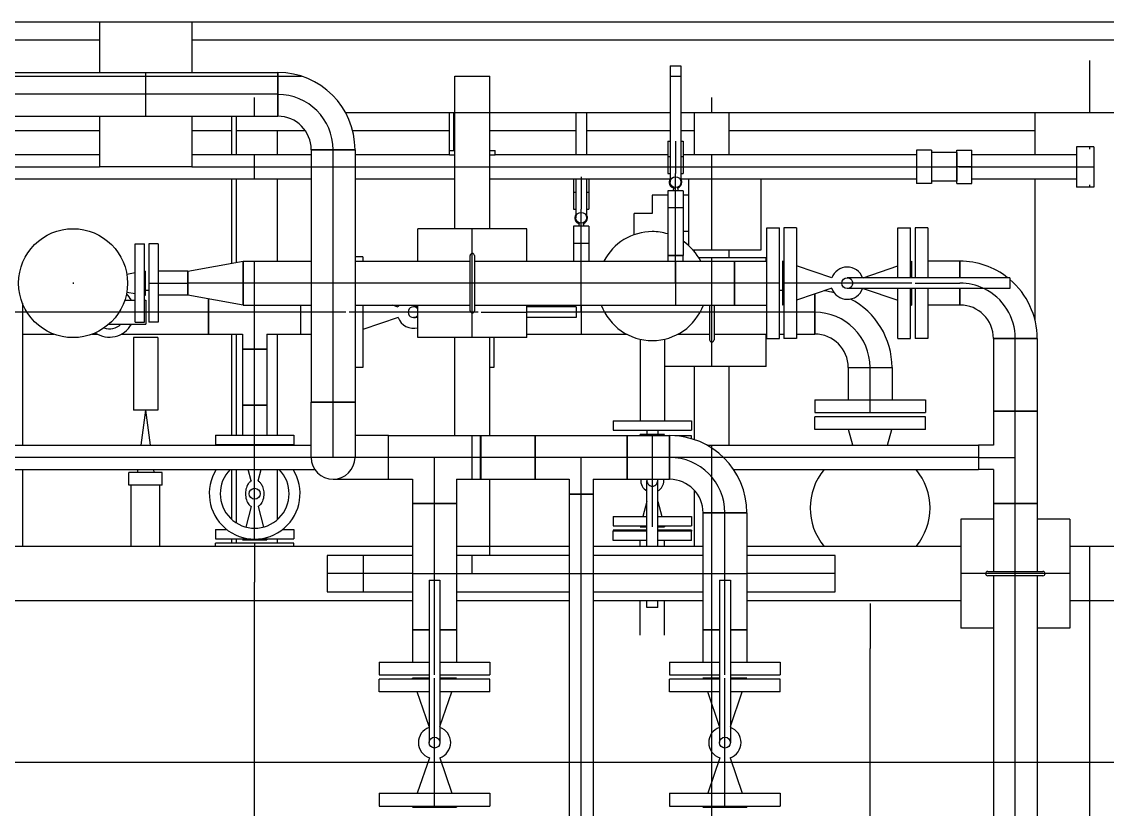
# Model space of a CAD drawing. Header units: inches. Extents: x 517790 to 538444, y 301815 to 302461.
# Drawn here: x 517893.59 to 517895.002, y 302339.705 to 302340.729 of the extents above; entities that cross this region are included whole.
import ezdxf

# ---------------------------------------------------------------- set-up
doc = ezdxf.new("R2010")
doc.units = ezdxf.units.IN
doc.header["$MEASUREMENT"] = 0
doc.layers.add('硅胶总平面底图 工艺装置区', color=253, linetype='Continuous')

msp = doc.modelspace()

# ---------------------------------------------------------------- linework, layer by layer
at = {"layer": '硅胶总平面底图 工艺装置区', "color": 253, "linetype": 'Continuous', "lineweight": -3}
for p, q in [((517893.3499, 302340.7293), (517893.6912, 302340.7293)), ((517893.6912, 302340.7293), (517893.6912, 302340.6634)), ((517893.6912, 302340.7293), (517893.811, 302340.7293)), ((517893.811, 302340.7293), (517895.5919, 302340.7293)), ((517893.811, 302340.7293), (517893.811, 302340.6634)), ((517891.7451, 302340.7057), (517893.6912, 302340.7057)), ((517893.811, 302340.7057), (517895.6627, 302340.7057)), ((517894.9783, 302340.679), (517894.9783, 302340.6113)), ((517894.4331, 302340.6718), (517894.4402, 302340.6718)), ((517894.4331, 302340.6718), (517894.4331, 302340.5207)), ((517894.4402, 302340.6718), (517894.4473, 302340.6718)), ((517894.4473, 302340.6718), (517894.4473, 302340.5207)), ((517891.4897, 302340.6585), (517893.9539, 302340.6585)), ((517891.5482, 302340.6634), (517893.923, 302340.6634)), ((517893.7511, 302340.6634), (517893.7511, 302340.6064)), ((517893.923, 302340.6064), (517893.923, 302340.6634)), ((517893.923, 302340.6634), (517893.923, 302340.6349)), ((517894.1532, 302340.6585), (517894.1986, 302340.6585)), ((517894.1532, 302340.4602), (517894.1532, 302340.6585)), ((517894.1986, 302340.4602), (517894.1986, 302340.6585)), ((517894.4331, 302340.6585), (517894.4473, 302340.6585)), ((517893.923, 302340.6349), (517891.5482, 302340.6349)), ((517893.8929, 302340.6064), (517893.8929, 302340.6309)), ((517893.923, 302340.6349), (517893.923, 302340.6349)), ((517893.923, 302340.6349), (517893.923, 302340.6349)), ((517893.923, 302340.6349), (517893.923, 302340.6064)), ((517894.4874, 302340.6113), (517894.4874, 302340.6309)), ((517894.011, 302340.6113), (517894.4331, 302340.6113)), ((517894.1462, 302340.5619), (517894.1462, 302340.6113)), ((517894.1518, 302340.5619), (517894.1518, 302340.6113)), ((517894.3104, 302340.6113), (517894.3104, 302340.5562)), ((517894.3246, 302340.6113), (517894.3246, 302340.5562)), ((517894.4473, 302340.6113), (517895.6627, 302340.6113)), ((517894.4648, 302340.5562), (517894.4648, 302340.6113)), ((517894.5101, 302340.5562), (517894.5101, 302340.6113)), ((517894.9075, 302340.6113), (517894.9075, 302340.5562)), ((517891.5482, 302340.6064), (517893.923, 302340.6064)), ((517893.6912, 302340.6064), (517893.6912, 302340.5405)), ((517893.811, 302340.6064), (517893.811, 302340.5405)), ((517893.8632, 302340.5562), (517893.8632, 302340.6064)), ((517893.8688, 302340.6064), (517893.8688, 302340.5562)), ((517893.352, 302340.5877), (517893.6912, 302340.5877)), ((517893.811, 302340.5877), (517893.8632, 302340.5877)), ((517893.8688, 302340.5877), (517893.9587, 302340.5877)), ((517893.9226, 302340.5562), (517893.9226, 302340.5877)), ((517894.0203, 302340.5877), (517894.1462, 302340.5877)), ((517894.1518, 302340.5877), (517894.1532, 302340.5877)), ((517894.1986, 302340.5877), (517894.3104, 302340.5877)), ((517894.3246, 302340.5877), (517894.4331, 302340.5877)), ((517894.4473, 302340.5877), (517894.4648, 302340.5877)), ((517894.5101, 302340.5877), (517894.9075, 302340.5877)), ((517894.4301, 302340.5738), (517894.4331, 302340.5738)), ((517894.4301, 302340.5738), (517894.4301, 302340.5319)), ((517894.4402, 302340.5738), (517894.4402, 302340.5319)), ((517894.4473, 302340.5738), (517894.4503, 302340.5738)), ((517894.4503, 302340.5738), (517894.4503, 302340.5319)), ((517894.9618, 302340.5667), (517894.9618, 302340.5405)), ((517894.9843, 302340.5667), (517894.9618, 302340.5667)), ((517894.9783, 302340.5667), (517894.9783, 302340.5637)), ((517894.9843, 302340.5667), (517894.9843, 302340.5405)), ((517893.6912, 302340.5562), (517893.3263, 302340.5562)), ((517893.9665, 302340.5562), (517893.811, 302340.5562)), ((517893.8929, 302340.5247), (517893.8929, 302340.5562)), ((517894.0234, 302340.5629), (517893.9665, 302340.5629)), ((517893.9665, 302340.5629), (517893.9665, 302340.2348)), ((517893.9665, 302340.5629), (517894.0234, 302340.5629)), ((517893.9949, 302340.563), (517893.9949, 302340.563)), ((517893.9949, 302340.563), (517893.9949, 302340.5629)), ((517893.9949, 302340.2348), (517893.9949, 302340.5629)), ((517894.0234, 302340.5629), (517894.0234, 302340.2348)), ((517894.1462, 302340.5562), (517894.0234, 302340.5562)), ((517894.1462, 302340.5619), (517894.1532, 302340.5619)), ((517894.1462, 302340.5619), (517894.1518, 302340.5619)), ((517894.1462, 302340.5562), (517894.1462, 302340.5619)), ((517894.1462, 302340.5562), (517894.1532, 302340.5562)), ((517894.1986, 302340.5619), (517894.2056, 302340.5619)), ((517894.1986, 302340.5562), (517894.2056, 302340.5562)), ((517894.2056, 302340.5562), (517894.2056, 302340.5619)), ((517894.4301, 302340.5562), (517894.2056, 302340.5562)), ((517894.4331, 302340.5536), (517894.4301, 302340.5536)), ((517894.4503, 302340.5536), (517894.4473, 302340.5536)), ((517894.7535, 302340.5562), (517894.4503, 302340.5562)), ((517894.4874, 302340.4328), (517894.4874, 302340.5562)), ((517894.7535, 302340.5622), (517894.7535, 302340.5188)), ((517894.773, 302340.5622), (517894.7535, 302340.5622)), ((517894.773, 302340.5622), (517894.773, 302340.5188)), ((517894.806, 302340.5592), (517894.773, 302340.5592)), ((517894.806, 302340.5188), (517894.806, 302340.5622)), ((517894.806, 302340.5622), (517894.8255, 302340.5622)), ((517894.806, 302340.5592), (517894.806, 302340.5218)), ((517894.8255, 302340.5188), (517894.8255, 302340.5622)), ((517894.9618, 302340.5562), (517894.8255, 302340.5562)), ((517893.3263, 302340.5405), (517893.6912, 302340.5405)), ((517893.811, 302340.5405), (517893.6912, 302340.5405)), ((517893.811, 302340.5405), (517893.9665, 302340.5405)), ((517893.9665, 302340.5405), (517894.0234, 302340.5405)), ((517894.0234, 302340.5405), (517894.1532, 302340.5405)), ((517894.1532, 302340.5405), (517894.1986, 302340.5405)), ((517894.1986, 302340.5405), (517894.4301, 302340.5405)), ((517894.4301, 302340.5405), (517894.4503, 302340.5405)), ((517894.4503, 302340.5405), (517894.7535, 302340.5405)), ((517894.7535, 302340.5405), (517894.77, 302340.5405)), ((517894.7535, 302340.5405), (517894.77, 302340.5405)), ((517894.77, 302340.5405), (517894.773, 302340.5405)), ((517894.773, 302340.5405), (517894.806, 302340.5405)), ((517894.806, 302340.5476), (517894.806, 302340.5476)), ((517894.809, 302340.5405), (517894.806, 302340.5405)), ((517894.806, 302340.5405), (517894.806, 302340.5405)), ((517894.809, 302340.5405), (517894.8255, 302340.5405)), ((517894.8255, 302340.5405), (517894.809, 302340.5405)), ((517894.8255, 302340.5405), (517894.9618, 302340.5405)), ((517894.9618, 302340.5405), (517894.9783, 302340.5405)), ((517894.9618, 302340.5405), (517894.9783, 302340.5405)), ((517894.9618, 302340.5405), (517894.9618, 302340.5142)), ((517894.9783, 302340.5405), (517894.9843, 302340.5405)), ((517894.9843, 302340.5405), (517894.9843, 302340.5142)), ((517893.9665, 302340.5247), (517893.3263, 302340.5247)), ((517893.8632, 302340.4153), (517893.8632, 302340.5247)), ((517893.8688, 302340.5247), (517893.8688, 302340.4163)), ((517893.9226, 302340.4179), (517893.9226, 302340.5247)), ((517894.1532, 302340.5247), (517894.0234, 302340.5247)), ((517894.433, 302340.5247), (517894.1986, 302340.5247)), ((517894.3074, 302340.5247), (517894.3074, 302340.4855)), ((517894.3104, 302340.5247), (517894.3104, 302340.4744)), ((517894.3175, 302340.5275), (517894.3175, 302340.4855)), ((517894.3246, 302340.5247), (517894.3246, 302340.4744)), ((517894.3276, 302340.5247), (517894.3276, 302340.4855)), ((517894.4301, 302340.5319), (517894.4331, 302340.5319)), ((517894.4402, 302340.5319), (517894.4402, 302340.5319)), ((517894.4402, 302340.5319), (517894.4402, 302340.5319)), ((517894.4402, 302340.5096), (517894.4402, 302340.5319)), ((517894.4473, 302340.5319), (517894.4503, 302340.5319)), ((517894.7535, 302340.5247), (517894.4474, 302340.5247)), ((517894.4572, 302340.5247), (517894.4572, 302340.4383)), ((517894.5516, 302340.4328), (517894.5516, 302340.5247)), ((517894.806, 302340.5334), (517894.806, 302340.5334)), ((517894.9618, 302340.5247), (517894.8255, 302340.5247)), ((517894.9075, 302340.5247), (517894.9075, 302340.3418)), ((517894.4503, 302340.5096), (517894.4301, 302340.5096)), ((517894.4301, 302340.5096), (517894.4301, 302340.4254)), ((517894.4378, 302340.5129), (517894.4368, 302340.5096)), ((517894.4402, 302340.4879), (517894.4402, 302340.5096)), ((517894.4426, 302340.5129), (517894.4436, 302340.5096)), ((517894.4503, 302340.5096), (517894.4503, 302340.4254)), ((517894.773, 302340.5188), (517894.7535, 302340.5188)), ((517894.806, 302340.5218), (517894.773, 302340.5218)), ((517894.806, 302340.5188), (517894.8255, 302340.5188)), ((517894.9843, 302340.5142), (517894.9618, 302340.5142)), ((517894.9783, 302340.5172), (517894.9783, 302340.5142)), ((517894.3104, 302340.5072), (517894.3074, 302340.5072)), ((517894.3276, 302340.5072), (517894.3246, 302340.5072)), ((517894.41, 302340.5036), (517894.41, 302340.48)), ((517894.4301, 302340.5036), (517894.41, 302340.5036)), ((517894.4572, 302340.5036), (517894.4503, 302340.5036)), ((517894.3074, 302340.4855), (517894.3104, 302340.4855)), ((517894.3175, 302340.4855), (517894.3175, 302340.4856)), ((517894.3175, 302340.4855), (517894.3175, 302340.4855)), ((517894.3175, 302340.4633), (517894.3175, 302340.4855)), ((517894.3246, 302340.4855), (517894.3276, 302340.4855)), ((517894.4301, 302340.4879), (517894.4503, 302340.4879)), ((517894.4402, 302340.4254), (517894.4402, 302340.4879)), ((517894.3151, 302340.4665), (517894.3141, 302340.4633)), ((517894.3199, 302340.4665), (517894.3209, 302340.4633)), ((517894.41, 302340.48), (517894.3864, 302340.48)), ((517894.3864, 302340.4523), (517894.3864, 302340.48)), ((517894.2467, 302340.4602), (517894.1051, 302340.4602)), ((517894.1051, 302340.4179), (517894.1051, 302340.4602)), ((517894.1759, 302340.3186), (517894.1759, 302340.4602)), ((517894.2467, 302340.4179), (517894.2467, 302340.4602)), ((517894.3276, 302340.4633), (517894.3074, 302340.4633)), ((517894.3074, 302340.4633), (517894.3074, 302340.4179)), ((517894.3175, 302340.4415), (517894.3175, 302340.4633)), ((517894.3276, 302340.4633), (517894.3276, 302340.4179)), ((517894.4572, 302340.4564), (517894.4503, 302340.4564)), ((517894.5588, 302340.3894), (517894.5588, 302340.4614)), ((517894.5588, 302340.4614), (517894.5753, 302340.4614)), ((517894.5753, 302340.3894), (517894.5753, 302340.4614)), ((517894.581, 302340.4614), (517894.581, 302340.3894)), ((517894.5975, 302340.4614), (517894.581, 302340.4614)), ((517894.5975, 302340.4614), (517894.5975, 302340.3894)), ((517894.7294, 302340.3965), (517894.7294, 302340.4614)), ((517894.7294, 302340.4614), (517894.7459, 302340.4614)), ((517894.7459, 302340.3965), (517894.7459, 302340.4614)), ((517894.7516, 302340.4614), (517894.7516, 302340.3965)), ((517894.7681, 302340.4614), (517894.7516, 302340.4614)), ((517894.7681, 302340.4614), (517894.7681, 302340.3965)), ((517893.7376, 302340.3894), (517893.7376, 302340.4404)), ((517893.7376, 302340.4404), (517893.7497, 302340.4404)), ((517893.7497, 302340.3894), (517893.7497, 302340.4404)), ((517893.7553, 302340.4404), (517893.7553, 302340.3894)), ((517893.7674, 302340.4404), (517893.7553, 302340.4404)), ((517893.7674, 302340.4404), (517893.7674, 302340.3894)), ((517894.3074, 302340.4415), (517894.3276, 302340.4415)), ((517894.3175, 302340.4179), (517894.3175, 302340.4415)), ((517894.1731, 302340.3536), (517894.1731, 302340.4253)), ((517894.1787, 302340.4253), (517894.1787, 302340.3536)), ((517894.4301, 302340.4254), (517894.4402, 302340.4254)), ((517894.4301, 302340.4254), (517894.4301, 302340.4179)), ((517894.4503, 302340.4254), (517894.4301, 302340.4254)), ((517894.4402, 302340.4254), (517894.4402, 302340.4254)), ((517894.4402, 302340.4254), (517894.4402, 302340.4254)), ((517894.4402, 302340.4179), (517894.4402, 302340.4254)), ((517894.4402, 302340.4254), (517894.4503, 302340.4254)), ((517894.4503, 302340.4179), (517894.4503, 302340.4254)), ((517894.4628, 302340.4328), (517894.5516, 302340.4328)), ((517894.4648, 302340.4305), (517894.4648, 302340.4328)), ((517894.5101, 302340.4225), (517894.5101, 302340.4328)), ((517893.8061, 302340.4052), (517893.8781, 302340.4179)), ((517893.8781, 302340.3894), (517893.8781, 302340.4179)), ((517893.8781, 302340.4179), (517893.8781, 302340.361)), ((517893.8781, 302340.4179), (517893.9665, 302340.4179)), ((517893.8929, 302340.3517), (517893.8929, 302340.4179)), ((517894.0335, 302340.4236), (517894.0234, 302340.4236)), ((517894.0234, 302340.4179), (517894.1731, 302340.4179)), ((517894.0335, 302340.4236), (517894.0335, 302340.4179)), ((517894.1787, 302340.4179), (517894.4402, 302340.4179)), ((517894.3175, 302340.3876), (517894.3175, 302340.4179)), ((517894.4402, 302340.4179), (517894.4402, 302340.361)), ((517894.4402, 302340.4179), (517894.5168, 302340.4179)), ((517894.4402, 302340.3894), (517894.4402, 302340.4179)), ((517894.5582, 302340.4225), (517894.4704, 302340.4225)), ((517894.4874, 302340.2809), (517894.4874, 302340.4225)), ((517894.5168, 302340.4179), (517894.5168, 302340.361)), ((517894.5168, 302340.3894), (517894.5168, 302340.4179)), ((517894.5168, 302340.4179), (517894.5588, 302340.4179)), ((517894.5582, 302340.4179), (517894.5582, 302340.4225)), ((517894.5795, 302340.4179), (517894.5795, 302340.3894)), ((517894.581, 302340.4174), (517894.5795, 302340.4179)), ((517894.6436, 302340.3962), (517894.5975, 302340.4118)), ((517894.6843, 302340.3965), (517894.7294, 302340.4118)), ((517894.7459, 302340.4174), (517894.7474, 302340.4179)), ((517894.7474, 302340.3965), (517894.7474, 302340.4179)), ((517894.8101, 302340.4179), (517894.7681, 302340.4179)), ((517894.8101, 302340.4179), (517894.8101, 302340.3965)), ((517894.8101, 302340.3965), (517894.8101, 302340.4179)), ((517893.7265, 302340.4013), (517893.7376, 302340.4031)), ((517893.7497, 302340.405), (517893.7511, 302340.4052)), ((517893.7511, 302340.3737), (517893.7511, 302340.4052)), ((517893.8061, 302340.4052), (517893.7674, 302340.4052)), ((517893.8061, 302340.3894), (517893.8061, 302340.4052)), ((517893.8061, 302340.4052), (517893.8061, 302340.3894)), ((517894.8748, 302340.3965), (517894.6635, 302340.3965)), ((517894.8748, 302340.3965), (517894.8748, 302340.3894)), ((517893.6567, 302340.3904), (517893.6567, 302340.3885)), ((517893.7376, 302340.3385), (517893.7376, 302340.3894)), ((517893.7497, 302340.3385), (517893.7497, 302340.3894)), ((517893.7553, 302340.3894), (517893.8061, 302340.3894)), ((517893.7553, 302340.3894), (517893.7553, 302340.3385)), ((517893.7674, 302340.3894), (517893.7674, 302340.3385)), ((517893.8781, 302340.3894), (517893.8061, 302340.3894)), ((517893.8061, 302340.3737), (517893.8061, 302340.3894)), ((517893.8061, 302340.3894), (517893.8061, 302340.3737)), ((517893.8781, 302340.361), (517893.8781, 302340.3894)), ((517893.9665, 302340.3894), (517893.8781, 302340.3894)), ((517894.0234, 302340.3894), (517893.9665, 302340.3894)), ((517894.1731, 302340.3894), (517894.0234, 302340.3894)), ((517894.1787, 302340.3894), (517894.1731, 302340.3894)), ((517894.4402, 302340.3894), (517894.1787, 302340.3894)), ((517894.3175, 302340.3876), (517894.3175, 302340.3876)), ((517894.3175, 302340.3876), (517894.3175, 302340.3876)), ((517894.3175, 302340.3517), (517894.3175, 302340.3876)), ((517894.5168, 302340.3894), (517894.4402, 302340.3894)), ((517894.4402, 302340.3894), (517894.4402, 302340.3894)), ((517894.4402, 302340.3894), (517894.4402, 302340.3894)), ((517894.5753, 302340.3894), (517894.5168, 302340.3894)), ((517894.5168, 302340.361), (517894.5168, 302340.3894)), ((517894.5588, 302340.3175), (517894.5588, 302340.3894)), ((517894.5753, 302340.3175), (517894.5753, 302340.3894)), ((517894.7474, 302340.3894), (517894.5795, 302340.3894)), ((517894.5795, 302340.3894), (517894.5795, 302340.361)), ((517894.581, 302340.3894), (517894.581, 302340.3175)), ((517894.5975, 302340.3894), (517894.5975, 302340.3175)), ((517894.6436, 302340.3827), (517894.5975, 302340.3671)), ((517894.8748, 302340.3824), (517894.6635, 302340.3824)), ((517894.6843, 302340.3824), (517894.7294, 302340.3671)), ((517894.7294, 302340.3175), (517894.7294, 302340.3824)), ((517894.7459, 302340.3175), (517894.7459, 302340.3824)), ((517894.7474, 302340.361), (517894.7474, 302340.3824)), ((517894.7516, 302340.3894), (517894.8101, 302340.3894)), ((517894.7516, 302340.3824), (517894.7516, 302340.3175)), ((517894.7681, 302340.3824), (517894.7681, 302340.3175)), ((517894.8101, 302340.3894), (517894.8101, 302340.3894)), ((517894.8101, 302340.3894), (517894.8101, 302340.3894)), ((517894.8101, 302340.3824), (517894.8101, 302340.361)), ((517894.8101, 302340.361), (517894.8101, 302340.3824)), ((517894.8748, 302340.3894), (517894.8748, 302340.3824)), ((517893.7265, 302340.3775), (517893.7376, 302340.3758)), ((517893.7497, 302340.3739), (517893.7511, 302340.3737)), ((517893.7511, 302340.3802), (517893.7553, 302340.3802)), ((517893.8061, 302340.3737), (517893.7674, 302340.3737)), ((517893.8781, 302340.361), (517893.8061, 302340.3737)), ((517893.833, 302340.3232), (517893.833, 302340.3689)), ((517893.833, 302340.3689), (517893.833, 302340.3232)), ((517894.5753, 302340.3802), (517894.5795, 302340.3802)), ((517894.6213, 302340.3751), (517894.6213, 302340.3232)), ((517894.6213, 302340.3232), (517894.6213, 302340.3751)), ((517893.5908, 302340.3636), (517893.5908, 302340.1786)), ((517893.724, 302340.3674), (517893.7376, 302340.3674)), ((517893.7497, 302340.3674), (517893.7513, 302340.3674)), ((517893.7513, 302340.3674), (517893.7513, 302340.336)), ((517893.8781, 302340.361), (517893.9665, 302340.361)), ((517893.9528, 302340.3232), (517893.9528, 302340.361)), ((517893.9528, 302340.3517), (517893.9528, 302340.361)), ((517894.0234, 302340.361), (517894.1731, 302340.361)), ((517894.0335, 302340.361), (517894.0335, 302340.3517)), ((517894.0796, 302340.3584), (517894.0721, 302340.361)), ((517894.1051, 302340.3588), (517894.0995, 302340.3588)), ((517894.1051, 302340.3186), (517894.1051, 302340.361)), ((517894.1787, 302340.361), (517894.4402, 302340.361)), ((517894.2467, 302340.3186), (517894.2467, 302340.361)), ((517894.3108, 302340.3588), (517894.2467, 302340.3588)), ((517894.3108, 302340.3588), (517894.3108, 302340.3517)), ((517894.3175, 302340.361), (517894.3175, 302340.3232)), ((517894.3175, 302340.361), (517894.3175, 302340.3232)), ((517894.4402, 302340.361), (517894.5168, 302340.361)), ((517894.4846, 302340.3158), (517894.4846, 302340.361)), ((517894.4903, 302340.361), (517894.4903, 302340.3158)), ((517894.5168, 302340.361), (517894.5588, 302340.361)), ((517894.581, 302340.3615), (517894.5795, 302340.361)), ((517894.7459, 302340.3615), (517894.7474, 302340.361)), ((517894.8101, 302340.361), (517894.7681, 302340.361)), ((517893.5908, 302340.3517), (517893.5338, 302340.3517)), ((517893.5968, 302340.3517), (517893.5908, 302340.3517)), ((517893.7041, 302340.3517), (517893.5968, 302340.3517)), ((517893.7513, 302340.3517), (517893.7041, 302340.3517)), ((517893.7041, 302340.3517), (517893.7041, 302340.3517)), ((517893.7041, 302340.3517), (517893.7041, 302340.3517)), ((517893.7553, 302340.3517), (517893.7513, 302340.3517)), ((517893.7674, 302340.3517), (517893.7553, 302340.3517)), ((517893.833, 302340.3517), (517893.7674, 302340.3517)), ((517893.833, 302340.3517), (517893.833, 302340.3517)), ((517893.833, 302340.3517), (517893.833, 302340.3517)), ((517893.9528, 302340.3517), (517893.833, 302340.3517)), ((517893.8929, 302340.3037), (517893.8929, 302340.3517)), ((517893.9528, 302340.3517), (517893.9528, 302340.3517)), ((517893.9665, 302340.3517), (517893.9528, 302340.3517)), ((517893.9528, 302340.3232), (517893.9528, 302340.3517)), ((517894.0114, 302340.3517), (517893.9665, 302340.3517)), ((517894.0234, 302340.3517), (517894.0156, 302340.3517)), ((517894.1051, 302340.3517), (517894.0234, 302340.3517)), ((517894.0335, 302340.3517), (517894.0335, 302340.2797)), ((517894.0796, 302340.3449), (517894.0335, 302340.3293)), ((517894.1051, 302340.3446), (517894.0995, 302340.3446)), ((517894.1834, 302340.3517), (517894.1051, 302340.3517)), ((517894.1876, 302340.3517), (517894.2461, 302340.3517)), ((517894.3108, 302340.3517), (517894.2461, 302340.3517)), ((517894.3108, 302340.3446), (517894.2467, 302340.3446)), ((517894.3175, 302340.3517), (517894.3108, 302340.3517)), ((517894.3108, 302340.3517), (517894.3108, 302340.3446)), ((517894.3175, 302340.3517), (517894.3175, 302340.3517)), ((517894.3175, 302340.3517), (517894.3175, 302340.3517)), ((517894.3479, 302340.3517), (517894.3175, 302340.3517)), ((517894.4722, 302340.3517), (517894.3479, 302340.3517)), ((517894.4846, 302340.3517), (517894.4722, 302340.3517)), ((517894.4903, 302340.3517), (517894.4846, 302340.3517)), ((517894.5588, 302340.3517), (517894.4903, 302340.3517)), ((517894.5753, 302340.3517), (517894.5588, 302340.3517)), ((517894.581, 302340.3517), (517894.5753, 302340.3517)), ((517894.5975, 302340.3517), (517894.581, 302340.3517)), ((517894.6213, 302340.3517), (517894.5975, 302340.3517)), ((517894.6213, 302340.3517), (517894.6213, 302340.3517)), ((517894.6213, 302340.3517), (517894.6213, 302340.3517)), ((517893.7031, 302340.336), (517893.7041, 302340.336)), ((517893.7041, 302340.336), (517893.7513, 302340.336)), ((517893.7376, 302340.3385), (517893.7497, 302340.3385)), ((517893.7674, 302340.3385), (517893.7553, 302340.3385)), ((517893.5908, 302340.3232), (517893.6317, 302340.3232)), ((517893.6817, 302340.3232), (517893.6883, 302340.3232)), ((517893.7199, 302340.3232), (517893.833, 302340.3232)), ((517893.7354, 302340.3186), (517893.7354, 302340.2242)), ((517893.7668, 302340.3186), (517893.7354, 302340.3186)), ((517893.7668, 302340.3186), (517893.7668, 302340.2242)), ((517893.833, 302340.3232), (517893.8771, 302340.3232)), ((517893.8632, 302340.1919), (517893.8632, 302340.3232)), ((517893.8688, 302340.3232), (517893.8688, 302340.1919)), ((517893.8771, 302340.3232), (517893.8771, 302340.3037)), ((517893.9087, 302340.3232), (517893.9528, 302340.3232)), ((517893.9087, 302340.3232), (517893.9087, 302340.3037)), ((517893.9226, 302340.1919), (517893.9226, 302340.3232)), ((517893.9528, 302340.3232), (517893.9665, 302340.3232)), ((517894.2467, 302340.3186), (517894.1051, 302340.3186)), ((517894.1532, 302340.1914), (517894.1532, 302340.3186)), ((517894.1986, 302340.1914), (517894.1986, 302340.3186)), ((517894.2041, 302340.3186), (517894.2041, 302340.2797)), ((517894.2467, 302340.3232), (517894.3175, 302340.3232)), ((517894.3175, 302340.3232), (517894.3765, 302340.3232)), ((517894.3942, 302340.3165), (517894.3942, 302340.2103)), ((517894.4258, 302340.3165), (517894.4258, 302340.2103)), ((517894.4435, 302340.3232), (517894.4846, 302340.3232)), ((517894.4903, 302340.3232), (517894.5588, 302340.3232)), ((517894.5582, 302340.2809), (517894.5582, 302340.3232)), ((517894.5588, 302340.3175), (517894.5753, 302340.3175)), ((517894.5753, 302340.3232), (517894.581, 302340.3232)), ((517894.5975, 302340.3175), (517894.581, 302340.3175)), ((517894.5975, 302340.3232), (517894.6213, 302340.3232)), ((517894.7294, 302340.3175), (517894.7459, 302340.3175)), ((517894.7681, 302340.3175), (517894.7516, 302340.3175)), ((517894.9105, 302340.3175), (517894.8535, 302340.3175)), ((517894.8535, 302340.3175), (517894.8535, 302340.2228)), ((517894.8535, 302340.3175), (517894.9105, 302340.3175)), ((517894.882, 302340.2228), (517894.882, 302340.3175)), ((517894.882, 302340.3175), (517894.882, 302340.3175)), ((517894.882, 302340.3175), (517894.882, 302340.3175)), ((517894.9105, 302340.3175), (517894.9105, 302340.2228)), ((517893.9087, 302340.3037), (517893.8771, 302340.3037)), ((517893.8771, 302340.3037), (517893.8771, 302340.2307)), ((517893.8771, 302340.3037), (517893.9087, 302340.3037)), ((517893.8929, 302340.2307), (517893.8929, 302340.3037)), ((517893.8929, 302340.3037), (517893.8929, 302340.3037)), ((517893.9087, 302340.3037), (517893.9087, 302340.2307)), ((517894.0335, 302340.2797), (517894.0234, 302340.2797)), ((517894.2041, 302340.2797), (517894.1986, 302340.2797)), ((517894.5582, 302340.2809), (517894.4258, 302340.2809)), ((517894.4648, 302340.186), (517894.4648, 302340.2809)), ((517894.5101, 302340.1786), (517894.5101, 302340.2809)), ((517894.6647, 302340.2797), (517894.7217, 302340.2797)), ((517894.6647, 302340.2797), (517894.6932, 302340.2797)), ((517894.6647, 302340.2797), (517894.6647, 302340.2378)), ((517894.6932, 302340.2798), (517894.6932, 302340.2798)), ((517894.6932, 302340.2798), (517894.6932, 302340.2797)), ((517894.6932, 302340.2212), (517894.6932, 302340.2797)), ((517894.6932, 302340.2797), (517894.7217, 302340.2797)), ((517894.7217, 302340.2797), (517894.7217, 302340.2378)), ((517893.9087, 302340.2307), (517893.8771, 302340.2307)), ((517893.8771, 302340.2307), (517893.8929, 302340.2307)), ((517893.8771, 302340.2307), (517893.8771, 302340.1919)), ((517893.8929, 302340.1798), (517893.8929, 302340.2307)), ((517893.8929, 302340.2307), (517893.9087, 302340.2307)), ((517893.9087, 302340.2307), (517893.9087, 302340.1919)), ((517894.0234, 302340.2348), (517893.9665, 302340.2348)), ((517893.9665, 302340.2348), (517894.0234, 302340.2348)), ((517893.9665, 302340.1629), (517893.9665, 302340.2348)), ((517893.9949, 302340.2348), (517893.9949, 302340.2348)), ((517893.9949, 302340.2348), (517893.9949, 302340.2348)), ((517893.9949, 302340.1629), (517893.9949, 302340.2348)), ((517894.0234, 302340.2348), (517894.0234, 302340.1629)), ((517894.6213, 302340.2378), (517894.6932, 302340.2378)), ((517894.6213, 302340.2378), (517894.6213, 302340.2212)), ((517894.6932, 302340.2378), (517894.7651, 302340.2378)), ((517894.7651, 302340.2378), (517894.7651, 302340.2212)), ((517893.7668, 302340.2242), (517893.7354, 302340.2242)), ((517893.7511, 302340.2242), (517893.745, 302340.1786)), ((517893.7511, 302340.2242), (517893.7572, 302340.1786)), ((517894.6213, 302340.2212), (517894.6932, 302340.2212)), ((517894.6932, 302340.2156), (517894.6213, 302340.2156)), ((517894.6213, 302340.1991), (517894.6213, 302340.2156)), ((517894.6932, 302340.2212), (517894.7651, 302340.2212)), ((517894.7651, 302340.2156), (517894.6932, 302340.2156)), ((517894.7651, 302340.1991), (517894.7651, 302340.2156)), ((517894.9105, 302340.2228), (517894.8535, 302340.2228)), ((517894.8535, 302340.2228), (517894.9105, 302340.2228)), ((517894.8535, 302340.2228), (517894.8535, 302340.1786)), ((517894.882, 302340.2228), (517894.882, 302340.2228)), ((517894.882, 302340.1029), (517894.882, 302340.2228)), ((517894.882, 302340.2228), (517894.882, 302340.2228)), ((517894.9105, 302340.2228), (517894.9105, 302340.1029)), ((517894.3591, 302340.2103), (517894.41, 302340.2103)), ((517894.3591, 302340.2103), (517894.3591, 302340.1982)), ((517894.41, 302340.2103), (517894.461, 302340.2103)), ((517894.461, 302340.2103), (517894.461, 302340.1982)), ((517894.6932, 302340.1991), (517894.6213, 302340.1991)), ((517894.6708, 302340.1786), (517894.6651, 302340.1991)), ((517894.7651, 302340.1991), (517894.6932, 302340.1991)), ((517894.7157, 302340.1786), (517894.7213, 302340.1991)), ((517893.8419, 302340.1919), (517893.8929, 302340.1919)), ((517893.8419, 302340.1919), (517893.8419, 302340.1798)), ((517893.8929, 302340.1919), (517893.9439, 302340.1919)), ((517893.9439, 302340.1919), (517893.9439, 302340.1798)), ((517894.0669, 302340.1914), (517894.0234, 302340.1914)), ((517894.0669, 302340.1344), (517894.0669, 302340.1914)), ((517894.0669, 302340.1914), (517894.1867, 302340.1914)), ((517894.0669, 302340.1629), (517894.0669, 302340.1914)), ((517894.1759, 302340.1344), (517894.1759, 302340.1914)), ((517894.1867, 302340.1344), (517894.1867, 302340.1914)), ((517894.1868, 302340.1914), (517894.1868, 302340.1629)), ((517894.1868, 302340.1914), (517894.2576, 302340.1914)), ((517894.2576, 302340.1914), (517894.2576, 302340.1629)), ((517894.2576, 302340.1344), (517894.2576, 302340.1914)), ((517894.2576, 302340.1914), (517894.3774, 302340.1914)), ((517894.3591, 302340.1982), (517894.41, 302340.1982)), ((517894.3774, 302340.1914), (517894.3774, 302340.1629)), ((517894.3774, 302340.1914), (517894.4325, 302340.1914)), ((517894.3774, 302340.1344), (517894.3774, 302340.1914)), ((517894.3774, 302340.1911), (517894.3774, 302340.1911)), ((517894.4258, 302340.1926), (517894.3942, 302340.1926)), ((517894.3946, 302340.1914), (517894.3942, 302340.1926)), ((517894.4029, 302340.1982), (517894.4029, 302340.1926)), ((517894.41, 302340.1982), (517894.461, 302340.1982)), ((517894.41, 302340.1926), (517894.41, 302340.1914)), ((517894.41, 302340.1914), (517894.41, 302340.1344)), ((517894.4171, 302340.1982), (517894.4171, 302340.1926)), ((517894.4255, 302340.1914), (517894.4258, 302340.1926)), ((517894.4325, 302340.1344), (517894.4325, 302340.1914)), ((517894.4325, 302340.1914), (517894.4325, 302340.1629)), ((517894.461, 302340.1911), (517894.4392, 302340.1911)), ((517894.461, 302340.1872), (517894.461, 302340.1911)), ((517893.073, 302340.1786), (517893.9665, 302340.1786)), ((517893.8419, 302340.1798), (517893.8929, 302340.1798)), ((517893.8632, 302340.1786), (517893.8632, 302340.1798)), ((517893.8688, 302340.1798), (517893.8688, 302340.1786)), ((517893.8929, 302340.1798), (517893.9439, 302340.1798)), ((517893.8929, 302340.1756), (517893.8929, 302340.1786)), ((517893.8929, 302340.1471), (517893.8929, 302340.1756)), ((517893.9226, 302340.1786), (517893.9226, 302340.1798)), ((517894.1867, 302340.1786), (517894.1868, 302340.1786)), ((517894.3774, 302340.1791), (517894.3774, 302340.1791)), ((517894.3774, 302340.1786), (517894.3774, 302340.1786)), ((517894.4814, 302340.1786), (517894.8341, 302340.1786)), ((517894.4874, 302339.7665), (517894.4874, 302340.1786)), ((517894.8341, 302340.1786), (517894.8341, 302340.1471)), ((517894.8341, 302340.1786), (517894.8341, 302340.1471)), ((517894.8535, 302340.1786), (517894.8341, 302340.1786)), ((517893.9665, 302340.1629), (517893.073, 302340.1629)), ((517893.9949, 302340.1629), (517893.9665, 302340.1629)), ((517894.0234, 302340.1629), (517893.9949, 302340.1629)), ((517894.0669, 302340.1629), (517894.0234, 302340.1629)), ((517894.0669, 302340.1629), (517894.0669, 302340.1629)), ((517894.0669, 302340.1629), (517894.0669, 302340.1629)), ((517894.1867, 302340.1629), (517894.0669, 302340.1629)), ((517894.0669, 302340.1629), (517894.0669, 302340.1629)), ((517894.0669, 302340.1629), (517894.0669, 302340.1629)), ((517894.0669, 302340.1344), (517894.0669, 302340.1629)), ((517894.1268, 302340.1029), (517894.1268, 302340.1629)), ((517894.1868, 302340.1629), (517894.1867, 302340.1629)), ((517894.2576, 302340.1629), (517894.1868, 302340.1629)), ((517894.1868, 302340.1629), (517894.1868, 302340.1344)), ((517894.2576, 302340.1629), (517894.2576, 302340.1344)), ((517894.3774, 302340.1629), (517894.2576, 302340.1629)), ((517894.2576, 302340.1629), (517894.2576, 302340.1629)), ((517894.2576, 302340.1629), (517894.2576, 302340.1629)), ((517894.3175, 302340.1149), (517894.3175, 302340.1629)), ((517894.4325, 302340.1629), (517894.3774, 302340.1629)), ((517894.3774, 302340.1629), (517894.3774, 302340.1344)), ((517894.3774, 302340.1629), (517894.3774, 302340.1629)), ((517894.4325, 302340.1629), (517894.4325, 302340.1629)), ((517894.4325, 302340.1629), (517894.4325, 302340.1629)), ((517894.4325, 302340.1629), (517894.4325, 302340.1344)), ((517894.5025, 302340.1629), (517894.4325, 302340.1629)), ((517894.8341, 302340.1629), (517894.5025, 302340.1629)), ((517894.8341, 302340.1629), (517894.882, 302340.1629)), ((517894.8341, 302340.1629), (517894.8341, 302340.1629)), ((517893.073, 302340.1471), (517893.9712, 302340.1471)), ((517893.5908, 302340.1471), (517893.5908, 302340.0472)), ((517893.7728, 302340.1433), (517893.7294, 302340.1433)), ((517893.7294, 302340.1268), (517893.7294, 302340.1433)), ((517893.7408, 302340.1471), (517893.7403, 302340.1433)), ((517893.7614, 302340.1471), (517893.7619, 302340.1433)), ((517893.7728, 302340.1268), (517893.7728, 302340.1433)), ((517893.8632, 302340.0821), (517893.8632, 302340.1471)), ((517893.8688, 302340.1471), (517893.8688, 302340.0778)), ((517893.8885, 302340.1324), (517893.8846, 302340.1471)), ((517893.8929, 302340.0557), (517893.8929, 302340.1471)), ((517893.8973, 302340.1324), (517893.9012, 302340.1471)), ((517893.9226, 302340.0821), (517893.9226, 302340.1471)), ((517894.1867, 302340.1471), (517894.1868, 302340.1471)), ((517894.3774, 302340.1471), (517894.3774, 302340.1471)), ((517894.5157, 302340.1471), (517894.8341, 302340.1471)), ((517894.8535, 302340.1471), (517894.8341, 302340.1471)), ((517894.8535, 302340.1471), (517894.8535, 302340.1029)), ((517893.9949, 302340.1344), (517894.0669, 302340.1344)), ((517894.0669, 302340.1344), (517894.0983, 302340.1344)), ((517894.0983, 302340.1344), (517894.0983, 302340.1029)), ((517894.1553, 302340.1344), (517894.1867, 302340.1344)), ((517894.1553, 302340.1344), (517894.1553, 302340.1029)), ((517894.1868, 302340.1344), (517894.2576, 302340.1344)), ((517894.1986, 302340.0354), (517894.1986, 302340.1344)), ((517894.2576, 302340.1344), (517894.3017, 302340.1344)), ((517894.3017, 302340.1344), (517894.3017, 302340.1149)), ((517894.3333, 302340.1344), (517894.3774, 302340.1344)), ((517894.3333, 302340.1344), (517894.3333, 302340.1149)), ((517894.3774, 302340.1344), (517894.4325, 302340.1344)), ((517894.4029, 302340.0472), (517894.4029, 302340.1326)), ((517894.41, 302340.1344), (517894.41, 302340.0727)), ((517894.4171, 302340.0472), (517894.4171, 302340.1326)), ((517893.7728, 302340.1268), (517893.7294, 302340.1268)), ((517893.7324, 302340.0472), (517893.7324, 302340.1268)), ((517893.7698, 302340.0472), (517893.7698, 302340.1268)), ((517894.3333, 302340.1149), (517894.3017, 302340.1149)), ((517894.3017, 302340.1149), (517894.3017, 302339.6324)), ((517894.3017, 302340.1149), (517894.3333, 302340.1149)), ((517894.3175, 302339.6324), (517894.3175, 302340.1149)), ((517894.3175, 302340.1149), (517894.3175, 302340.1149)), ((517894.3333, 302340.1149), (517894.3333, 302339.6324)), ((517894.4648, 302340.0472), (517894.4648, 302340.12)), ((517894.1553, 302340.1029), (517894.0983, 302340.1029)), ((517894.0983, 302340.1029), (517894.0983, 302339.9388)), ((517894.0983, 302340.1029), (517894.1553, 302340.1029)), ((517894.1268, 302340.0035), (517894.1268, 302340.1029)), ((517894.1268, 302340.1029), (517894.1268, 302340.1029)), ((517894.1532, 302340.1029), (517894.1532, 302340.1029)), ((517894.1553, 302340.1029), (517894.1553, 302339.9388)), ((517894.4029, 302340.1057), (517894.3978, 302340.0862)), ((517894.4171, 302340.1057), (517894.4222, 302340.0862)), ((517894.9105, 302340.1029), (517894.8535, 302340.1029)), ((517894.8535, 302340.1029), (517894.8535, 302340.0147)), ((517894.8535, 302340.1029), (517894.9105, 302340.1029)), ((517894.882, 302340.0147), (517894.882, 302340.1029)), ((517894.882, 302340.1029), (517894.882, 302340.1029)), ((517894.9075, 302340.1029), (517894.9075, 302340.1029)), ((517894.9105, 302340.1029), (517894.9105, 302340.0147)), ((517893.8885, 302340.099), (517893.8815, 302340.0723)), ((517893.8973, 302340.099), (517893.9043, 302340.0723)), ((517894.3591, 302340.0862), (517894.4029, 302340.0862)), ((517894.3591, 302340.0862), (517894.3591, 302340.0741)), ((517894.4171, 302340.0862), (517894.461, 302340.0862)), ((517894.461, 302340.0862), (517894.461, 302340.0741)), ((517894.5329, 302340.0909), (517894.4759, 302340.0909)), ((517894.4759, 302340.0909), (517894.4759, 302339.9388)), ((517894.4759, 302340.0909), (517894.5329, 302340.0909)), ((517894.5044, 302340.091), (517894.5044, 302340.091)), ((517894.5044, 302340.091), (517894.5044, 302340.0909)), ((517894.5044, 302340.0035), (517894.5044, 302340.0909)), ((517894.5329, 302340.0909), (517894.5329, 302339.9388)), ((517894.3591, 302340.0741), (517894.4029, 302340.0741)), ((517894.3946, 302340.0741), (517894.3942, 302340.0727)), ((517894.3942, 302340.0727), (517894.4029, 302340.0727)), ((517894.4171, 302340.0741), (517894.461, 302340.0741)), ((517894.4171, 302340.0727), (517894.4258, 302340.0727)), ((517894.4254, 302340.0741), (517894.4258, 302340.0727)), ((517894.8112, 302340.0826), (517894.8112, 302339.941)), ((517894.8535, 302340.0826), (517894.8112, 302340.0826)), ((517894.9528, 302340.0826), (517894.9105, 302340.0826)), ((517894.9528, 302340.0826), (517894.9528, 302339.941)), ((517893.8419, 302340.0692), (517893.8565, 302340.0692)), ((517893.8419, 302340.0692), (517893.8419, 302340.0572)), ((517893.8419, 302340.0572), (517893.8853, 302340.0572)), ((517893.8632, 302340.0515), (517893.8632, 302340.0572)), ((517893.8688, 302340.0572), (517893.8688, 302340.0515)), ((517893.8775, 302340.0572), (517893.8771, 302340.0557)), ((517893.9005, 302340.0572), (517893.9439, 302340.0572)), ((517893.9083, 302340.0572), (517893.9087, 302340.0557)), ((517893.9226, 302340.0515), (517893.9226, 302340.0572)), ((517893.9293, 302340.0692), (517893.9439, 302340.0692)), ((517893.9439, 302340.0692), (517893.9439, 302340.0572)), ((517894.4029, 302340.0685), (517894.3591, 302340.0685)), ((517894.3591, 302340.0685), (517894.3591, 302340.067)), ((517894.4029, 302340.067), (517894.3591, 302340.067)), ((517894.3591, 302340.055), (517894.3591, 302340.067)), ((517894.461, 302340.0685), (517894.4171, 302340.0685)), ((517894.461, 302340.067), (517894.4171, 302340.067)), ((517894.461, 302340.0685), (517894.461, 302340.067)), ((517894.461, 302340.055), (517894.461, 302340.067)), ((517894.0983, 302340.0472), (517893.356, 302340.0472)), ((517893.8929, 302340.0515), (517893.8419, 302340.0515)), ((517893.8419, 302340.0472), (517893.8419, 302340.0515)), ((517893.8771, 302340.0557), (517893.9087, 302340.0557)), ((517893.8929, 302340.0515), (517893.8929, 302340.0472)), ((517893.9439, 302340.0515), (517893.8929, 302340.0515)), ((517893.8929, 302340.0472), (517893.8929, 302340.0007)), ((517893.9439, 302340.0472), (517893.9439, 302340.0515)), ((517894.3017, 302340.0472), (517894.1553, 302340.0472)), ((517894.4759, 302340.0472), (517894.3333, 302340.0472)), ((517894.4029, 302340.055), (517894.3591, 302340.055)), ((517894.3942, 302340.0472), (517894.3942, 302340.055)), ((517894.461, 302340.055), (517894.4171, 302340.055)), ((517894.4258, 302340.0472), (517894.4258, 302340.055)), ((517894.8112, 302340.0472), (517894.5329, 302340.0472)), ((517895.6627, 302340.0472), (517894.9528, 302340.0472)), ((517894.9783, 302340.0472), (517894.9783, 302340.0024)), ((517894.0343, 302340.0354), (517893.9871, 302340.0354)), ((517894.0343, 302340.0354), (517893.9871, 302340.0354)), ((517894.0983, 302340.0354), (517893.9871, 302340.0354)), ((517894.0983, 302340.0354), (517893.9871, 302340.0354)), ((517893.9871, 302340.0354), (517893.9871, 302339.9882)), ((517893.9871, 302340.0354), (517893.9871, 302339.9882)), ((517894.0343, 302339.9882), (517894.0343, 302340.0354)), ((517894.0343, 302339.9882), (517894.0343, 302340.0354)), ((517894.3017, 302340.0354), (517894.1553, 302340.0354)), ((517894.3017, 302340.0354), (517894.1553, 302340.0354)), ((517894.1759, 302340.0118), (517894.1759, 302340.0354)), ((517894.4759, 302340.0354), (517894.3333, 302340.0354)), ((517894.4759, 302340.0354), (517894.3333, 302340.0354)), ((517894.6479, 302340.0354), (517894.5329, 302340.0354)), ((517894.6479, 302340.0354), (517894.5329, 302340.0354)), ((517894.6479, 302339.9882), (517894.6479, 302340.0354)), ((517894.6479, 302339.9882), (517894.6479, 302340.0354)), ((517893.8929, 302339.6324), (517893.8929, 302340.0007)), ((517894.0983, 302340.0118), (517893.9871, 302340.0118)), ((517894.0983, 302340.0118), (517894.1553, 302340.0118)), ((517894.0983, 302340.0118), (517894.5329, 302340.0118)), ((517894.1197, 302340.0035), (517894.1268, 302340.0035)), ((517894.1197, 302340.0035), (517894.1197, 302339.7922)), ((517894.1268, 302339.9388), (517894.1268, 302340.0035)), ((517894.1268, 302340.0035), (517894.1339, 302340.0035)), ((517894.1339, 302340.0035), (517894.1339, 302339.7922)), ((517894.4759, 302340.0118), (517894.5329, 302340.0118)), ((517894.4973, 302340.0035), (517894.5044, 302340.0035)), ((517894.4973, 302340.0035), (517894.4973, 302339.7922)), ((517894.5044, 302339.9388), (517894.5044, 302340.0035)), ((517894.5044, 302340.0035), (517894.5115, 302340.0035)), ((517894.5115, 302340.0035), (517894.5115, 302339.7922)), ((517894.6479, 302340.0118), (517894.5329, 302340.0118)), ((517894.9528, 302340.0118), (517894.8112, 302340.0118)), ((517894.8461, 302340.0147), (517894.9179, 302340.0147)), ((517894.9179, 302340.009), (517894.8461, 302340.009)), ((517894.8535, 302340.009), (517894.8535, 302339.6684)), ((517894.882, 302340.009), (517894.882, 302340.0147)), ((517894.882, 302339.6684), (517894.882, 302340.009)), ((517894.9105, 302340.009), (517894.9105, 302339.6684)), ((517894.9783, 302340.0024), (517894.9783, 302339.1717)), ((517893.9871, 302339.9882), (517894.0983, 302339.9882)), ((517893.9871, 302339.9882), (517894.0983, 302339.9882)), ((517893.9871, 302339.9882), (517894.0343, 302339.9882)), ((517893.9871, 302339.9882), (517894.0343, 302339.9882)), ((517894.1553, 302339.9882), (517894.3017, 302339.9882)), ((517894.1553, 302339.9882), (517894.3017, 302339.9882)), ((517894.3333, 302339.9882), (517894.4759, 302339.9882)), ((517894.3333, 302339.9882), (517894.4759, 302339.9882)), ((517894.5329, 302339.9882), (517894.6479, 302339.9882)), ((517894.5329, 302339.9882), (517894.6479, 302339.9882)), ((517894.0983, 302339.9764), (517892.0587, 302339.9764)), ((517894.3017, 302339.9764), (517894.1553, 302339.9764)), ((517894.4759, 302339.9764), (517894.3333, 302339.9764)), ((517894.3942, 302339.9319), (517894.3942, 302339.9764)), ((517894.4029, 302339.9678), (517894.4029, 302339.9764)), ((517894.4171, 302339.9678), (517894.4171, 302339.9764)), ((517894.4258, 302339.9319), (517894.4258, 302339.9764)), ((517894.8112, 302339.9764), (517894.5329, 302339.9764)), ((517894.6932, 302339.9731), (517894.6932, 302339.9146)), ((517895.6627, 302339.9764), (517894.9528, 302339.9764)), ((517894.41, 302339.9678), (517894.4029, 302339.9678)), ((517894.4171, 302339.9678), (517894.41, 302339.9678)), ((517894.1197, 302339.9388), (517894.0983, 302339.9388)), ((517894.0983, 302339.9388), (517894.1197, 302339.9388)), ((517894.0983, 302339.9388), (517894.0983, 302339.8969)), ((517894.1268, 302339.8803), (517894.1268, 302339.9388)), ((517894.1553, 302339.9388), (517894.1339, 302339.9388)), ((517894.1339, 302339.9388), (517894.1553, 302339.9388)), ((517894.1553, 302339.9388), (517894.1553, 302339.8969)), ((517894.4759, 302339.9388), (517894.4973, 302339.9388)), ((517894.4759, 302339.9388), (517894.4759, 302339.8969)), ((517894.4973, 302339.9388), (517894.4759, 302339.9388)), ((517894.5044, 302339.8803), (517894.5044, 302339.9388)), ((517894.5115, 302339.9388), (517894.5329, 302339.9388)), ((517894.5329, 302339.9388), (517894.5115, 302339.9388)), ((517894.5329, 302339.9388), (517894.5329, 302339.8969)), ((517894.8535, 302339.941), (517894.8112, 302339.941)), ((517894.9528, 302339.941), (517894.9105, 302339.941)), ((517894.6932, 302339.6684), (517894.6932, 302339.9146)), ((517894.0549, 302339.8969), (517894.1197, 302339.8969)), ((517894.0549, 302339.8969), (517894.0549, 302339.8803)), ((517894.1339, 302339.8969), (517894.1987, 302339.8969)), ((517894.1987, 302339.8969), (517894.1987, 302339.8803)), ((517894.4325, 302339.8969), (517894.4973, 302339.8969)), ((517894.4325, 302339.8969), (517894.4325, 302339.8803)), ((517894.5115, 302339.8969), (517894.5763, 302339.8969)), ((517894.5763, 302339.8969), (517894.5763, 302339.8803)), ((517894.0549, 302339.8803), (517894.1197, 302339.8803)), ((517894.1197, 302339.8747), (517894.0549, 302339.8747)), ((517894.0549, 302339.8582), (517894.0549, 302339.8747)), ((517894.1197, 302339.8761), (517894.0983, 302339.8761)), ((517894.0988, 302339.8747), (517894.0983, 302339.8761)), ((517894.1268, 302339.7083), (517894.1268, 302339.8761)), ((517894.1339, 302339.8803), (517894.1987, 302339.8803)), ((517894.1553, 302339.8761), (517894.1339, 302339.8761)), ((517894.1987, 302339.8747), (517894.1339, 302339.8747)), ((517894.1548, 302339.8747), (517894.1553, 302339.8761)), ((517894.1987, 302339.8582), (517894.1987, 302339.8747)), ((517894.4325, 302339.8803), (517894.4973, 302339.8803)), ((517894.4973, 302339.8747), (517894.4325, 302339.8747)), ((517894.4325, 302339.8582), (517894.4325, 302339.8747)), ((517894.4973, 302339.8761), (517894.4759, 302339.8761)), ((517894.4764, 302339.8747), (517894.4759, 302339.8761)), ((517894.5044, 302339.7083), (517894.5044, 302339.8761)), ((517894.5115, 302339.8803), (517894.5763, 302339.8803)), ((517894.5329, 302339.8761), (517894.5115, 302339.8761)), ((517894.5763, 302339.8747), (517894.5115, 302339.8747)), ((517894.5324, 302339.8747), (517894.5329, 302339.8761)), ((517894.5763, 302339.8582), (517894.5763, 302339.8747)), ((517894.1197, 302339.8582), (517894.0549, 302339.8582)), ((517894.1197, 302339.8131), (517894.1044, 302339.8582)), ((517894.1987, 302339.8582), (517894.1339, 302339.8582)), ((517894.1339, 302339.8131), (517894.1492, 302339.8582)), ((517894.4973, 302339.8582), (517894.4325, 302339.8582)), ((517894.4973, 302339.8131), (517894.482, 302339.8582)), ((517894.5763, 302339.8582), (517894.5115, 302339.8582)), ((517894.5115, 302339.8131), (517894.5268, 302339.8582)), ((517895.3928, 302339.7665), (517892.0603, 302339.7665)), ((517894.1201, 302339.7724), (517894.1044, 302339.7263)), ((517894.1336, 302339.7724), (517894.1492, 302339.7263)), ((517894.4977, 302339.7724), (517894.482, 302339.7263)), ((517894.4874, 302339.1575), (517894.4874, 302339.7665)), ((517894.5112, 302339.7724), (517894.5268, 302339.7263)), ((517894.0549, 302339.7263), (517894.1268, 302339.7263)), ((517894.0549, 302339.7263), (517894.0549, 302339.7097)), ((517894.1268, 302339.7263), (517894.1987, 302339.7263)), ((517894.1987, 302339.7263), (517894.1987, 302339.7097)), ((517894.4325, 302339.7263), (517894.5044, 302339.7263)), ((517894.4325, 302339.7263), (517894.4325, 302339.7097)), ((517894.5044, 302339.7263), (517894.5763, 302339.7263)), ((517894.5763, 302339.7263), (517894.5763, 302339.7097)), ((517894.0549, 302339.7097), (517894.1268, 302339.7097)), ((517894.0988, 302339.7097), (517894.0983, 302339.7083)), ((517894.0983, 302339.7083), (517894.1553, 302339.7083)), ((517894.1268, 302339.7097), (517894.1987, 302339.7097)), ((517894.1548, 302339.7097), (517894.1553, 302339.7083)), ((517894.4325, 302339.7097), (517894.5044, 302339.7097)), ((517894.4764, 302339.7097), (517894.4759, 302339.7083)), ((517894.4759, 302339.7083), (517894.5329, 302339.7083)), ((517894.5044, 302339.7097), (517894.5763, 302339.7097)), ((517894.5324, 302339.7097), (517894.5329, 302339.7083))]:
    msp.add_line(p, q, dxfattribs=at)
for centre, radius in [((517894.4402, 302340.5207), 0.00708), ((517894.3175, 302340.4744), 0.00708), ((517893.6567, 302340.3894), 0.0708), ((517894.6635, 302340.3894), 0.00708), ((517893.8929, 302340.1157), 0.00708), ((517894.1268, 302339.7922), 0.00708), ((517894.5044, 302339.7922), 0.00708)]:
    msp.add_circle(centre, radius, dxfattribs=at)
for centre, radius, start, end in [((517893.923, 302340.5629), 0.1004, 0, 90), ((517893.923, 302340.5629), 0.0719, 0, 90), ((517893.923, 302340.5629), 0.0435, 0, 90), ((517894.4402, 302340.5207), 0.00821, 149.5553, 252.9561), ((517894.4402, 302340.5207), 0.00821, 0, 30.4447), ((517894.4402, 302340.5207), 0.00821, 287.0439, 0), ((517894.3175, 302340.4744), 0.00821, 149.5553, 252.9561), ((517894.3175, 302340.4744), 0.00821, 287.0439, 0), ((517894.3175, 302340.4744), 0.00821, 0, 30.4447), ((517894.41, 302340.3856), 0.0708, 90, 152.817), ((517894.41, 302340.3856), 0.0708, 73.4754, 90), ((517894.41, 302340.3856), 0.0708, 27.183, 55.326), ((517894.1759, 302340.4253), 0.00283, 0, 180), ((517894.6635, 302340.3894), 0.021, 19.7221, 161.2587), ((517894.8101, 302340.3175), 0.1004, 51.8997, 90), ((517894.6635, 302340.3894), 0.021, 198.7413, 340.2779), ((517894.8101, 302340.3175), 0.0719, 64.3658, 90), ((517894.8101, 302340.3175), 0.0719, 0, 64.3658), ((517894.8101, 302340.3175), 0.1004, 0, 49.8904), ((517893.7041, 302340.3517), 0.0325, 28.8738, 47.378), ((517894.6213, 302340.2797), 0.1004, 75.375, 82.8489), ((517894.6213, 302340.2797), 0.1004, 0, 62.5657), ((517894.0995, 302340.3517), 0.021, 153.7281, 161.2587), ((517894.0995, 302340.3517), 0.00708, 37.3349, 322.6651), ((517894.41, 302340.3856), 0.0708, 200.3345, 339.6655), ((517894.8101, 302340.3175), 0.0435, 0, 90), ((517894.0995, 302340.3517), 0.021, 198.7413, 285.5638), ((517894.1759, 302340.3536), 0.00283, 180, 0), ((517894.6213, 302340.2797), 0.0719, 0, 90), ((517893.7041, 302340.3517), 0.0325, 235.5375, 331.1262), ((517893.7041, 302340.3517), 0.0217, 250.7578, 313.5875), ((517894.4874, 302340.3158), 0.00283, 180, 0), ((517894.6213, 302340.2797), 0.0435, 0, 90), ((517894.4325, 302340.0909), 0.1004, 0, 90), ((517893.9949, 302340.1629), 0.0285, 180, 0), ((517893.9949, 302340.1629), 0.0285, 180, 0), ((517894.4325, 302340.0909), 0.0719, 0, 90), ((517893.8929, 302340.1157), 0.059, 147.8057, 32.1943), ((517893.8929, 302340.1157), 0.0448, 135.4893, 44.5107), ((517894.6932, 302340.0972), 0.0779, 140.0947, 219.8587), ((517894.6932, 302340.0972), 0.0779, 320.1413, 39.9053), ((517894.41, 302340.1326), 0.015, 173.1715, 241.8071), ((517894.41, 302340.1326), 0.00708, 165.4238, 270), ((517894.41, 302340.1326), 0.00708, 270, 14.5762), ((517894.41, 302340.1326), 0.015, 298.1929, 0), ((517894.41, 302340.1326), 0.015, 0, 6.8285), ((517894.4325, 302340.0909), 0.0435, 0, 90), ((517894.8461, 302340.0118), 0.00283, 90, 270), ((517894.9179, 302340.0118), 0.00283, 270, 90), ((517894.1268, 302339.7922), 0.021, 109.7221, 251.2587), ((517894.1268, 302339.7922), 0.021, 0, 70.2779), ((517894.5044, 302339.7922), 0.021, 109.7221, 251.2587), ((517894.5044, 302339.7922), 0.021, 0, 70.2779), ((517894.1268, 302339.7922), 0.021, 288.7413, 0), ((517894.5044, 302339.7922), 0.021, 288.7413, 0)]:
    msp.add_arc(centre, radius, start, end, dxfattribs=at)
for points in [[(517893.8885, 302340.1324), (517893.8883, 302340.1323), (517893.888, 302340.1321), (517893.8878, 302340.132), (517893.8869, 302340.1313), (517893.886, 302340.1304), (517893.8852, 302340.1294), (517893.8842, 302340.1282), (517893.8833, 302340.1267), (517893.8827, 302340.125), (517893.8818, 302340.1229), (517893.8813, 302340.1206), (517893.881, 302340.1182), (517893.8808, 302340.1153), (517893.881, 302340.1124), (517893.8816, 302340.1097), (517893.8822, 302340.1072), (517893.8832, 302340.1049), (517893.8844, 302340.1029), (517893.8854, 302340.1015), (517893.8866, 302340.1003), (517893.8878, 302340.0994), (517893.888, 302340.0992), (517893.8883, 302340.0991), (517893.8885, 302340.099)], [(517893.8973, 302340.1324), (517893.8975, 302340.1323), (517893.8978, 302340.1321), (517893.898, 302340.132), (517893.8989, 302340.1313), (517893.8998, 302340.1304), (517893.9006, 302340.1294), (517893.9016, 302340.1282), (517893.9025, 302340.1267), (517893.9031, 302340.125), (517893.904, 302340.1229), (517893.9045, 302340.1206), (517893.9048, 302340.1182), (517893.905, 302340.1153), (517893.9048, 302340.1124), (517893.9042, 302340.1097), (517893.9036, 302340.1072), (517893.9026, 302340.1049), (517893.9014, 302340.1029), (517893.9004, 302340.1015), (517893.8992, 302340.1003), (517893.898, 302340.0994), (517893.8978, 302340.0992), (517893.8975, 302340.0991), (517893.8973, 302340.099)]]:
    msp.add_open_spline(points, degree=3, knots=[0.375756, 0.375756, 0.375756, 0.375756, 0.43862, 0.43862, 0.43862, 0.70005, 0.70005, 0.70005, 1.024067, 1.024067, 1.024067, 1.43199, 1.43199, 1.43199, 1.906884, 1.906884, 1.906884, 2.35788, 2.35788, 2.35788, 2.704097, 2.704097, 2.704097, 2.765837, 2.765837, 2.765837, 2.765837], dxfattribs=at)

doc.saveas('drawing.dxf')
